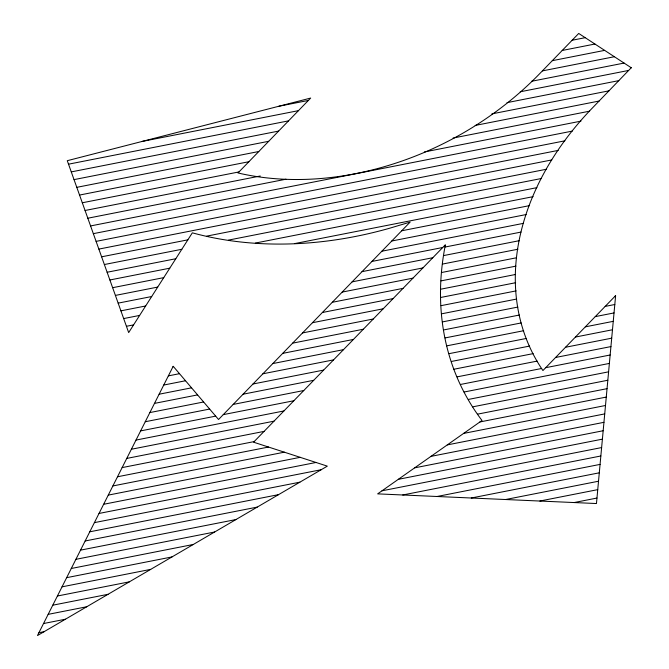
<?xml version="1.0" encoding="UTF-8"?>
<svg xmlns="http://www.w3.org/2000/svg" width="669" height="669" viewBox="0 0 669 669"><rect width="100%" height="100%" fill="white"/><g stroke="black" fill="none" stroke-linecap="round" stroke-linejoin="round"><path stroke-width="1" d="M631.519 67.452L592.483 107.893A273.429 206.361 -28.9 0 0 542.927 370.542L615.622 295.639L596.464 503.54L377.634 493.873L482.006 420.492A352.295 265.886 -28.9 0 1 445.378 244.779L253.576 442.192L327.317 466.142L37.481 635.55L173.196 366.286L218.546 419.496L410.122 222.1L389.341 228.321A352.312 265.894 -28.9 0 1 192.338 232.82L128.674 332.577L67.276 160.694L310.667 98.067L237.972 172.97A273.437 206.37 -28.9 0 0 539.682 73.682L578.727 33.45L631.369 67.828M572.129 40.249L585.199 37.681M278.898 106.237L308.367 100.442M562.211 50.468L594.925 44.029M142.263 141.402L298.449 110.653M552.301 60.678L604.642 50.376M68.522 164.181L288.54 120.863M542.392 70.897L614.368 56.723M71.282 171.9L278.63 131.082M531.504 81.3L624.085 63.07M74.042 179.618L268.712 141.293M520.248 91.778L628.643 70.437M76.793 187.337L258.803 151.512M506.993 102.65L618.817 80.631M79.552 195.055L248.885 161.722M491.857 113.889L608.991 90.833M82.312 202.774L238.975 171.933M475.149 125.446L599.14 101.036M85.063 210.492L260.274 176.006M453.064 138.057L589.632 111.171M87.823 218.219L285.981 179.208M424.33 151.972L580.951 121.139M90.583 225.938L572.279 131.107M93.342 233.657L564.92 140.816M96.093 241.375L558.189 150.408M98.853 249.094L551.791 159.933M101.613 256.812L187.864 239.837M206.838 236.098L546.581 169.215M104.372 264.531L181.826 249.286M228.539 240.087L541.38 178.506M107.124 272.25L175.796 258.736M255.349 243.073L536.906 187.646M109.883 279.977L169.767 268.185M294.628 243.6L533.118 196.653M112.643 287.695L163.738 277.635M401.684 230.788L529.321 205.667M115.403 295.414L157.708 287.085M391.766 241.007L526.152 214.548M118.154 303.132L151.679 296.534M381.857 251.218L523.584 223.321M120.913 310.851L145.65 305.984M371.947 261.437L442.736 247.497M445.069 247.037L521.026 232.084M123.673 318.569L139.62 315.433M362.029 271.647L432.81 257.716M443.915 255.525L519.395 240.664M126.433 326.288L133.591 324.883M352.12 281.858L422.883 267.935M442.761 264.012L517.948 249.219M342.21 292.077L412.957 278.145M441.607 272.509L516.501 257.766M332.292 302.288L403.031 288.364M441.005 280.888L515.924 266.137M322.383 312.498L393.104 298.583M440.787 289.192L515.456 274.491M312.473 322.717L383.178 308.794M440.57 297.496L515.632 282.719M302.555 332.928L373.252 319.013M441.13 305.649L516.142 290.881M172.987 366.696L173.472 366.604M292.646 343.147L363.326 329.232M441.808 313.778L516.644 299.043M168.362 375.869L179.501 373.678M282.736 353.357L353.399 339.442M442.477 321.906L517.881 307.063M163.738 385.043L185.53 380.753M272.818 363.568L343.473 349.661M443.555 329.959L519.437 315.024M615.087 296.191L615.58 296.091M159.122 394.217L191.56 387.828M262.909 373.787L333.547 359.88M445.094 337.92L521.168 322.943M605.177 306.402L614.811 304.512M154.497 403.39L197.589 394.902M252.999 383.998L323.62 370.099M446.649 345.873L523.668 330.712M595.259 316.621L614.033 312.925M149.873 412.564L203.619 401.985M243.081 394.208L313.694 380.31M449.041 353.667L526.177 338.481M585.35 326.832L613.256 321.337M145.248 421.738L209.648 409.06M233.172 404.427L303.768 390.529M451.424 361.461L529.622 346.065M575.44 337.051L612.478 329.758M140.624 430.903L215.677 416.135M223.254 414.638L293.842 400.748M453.825 369.255L533.143 353.633M565.522 347.261L611.709 338.171M135.999 440.077L283.915 410.958M457.153 376.856L537.148 361.109M555.613 357.472L610.931 346.584M131.383 449.25L273.989 421.177M460.481 384.466L541.664 368.485M545.703 367.691L610.153 354.996M126.759 458.424L264.063 431.396M464.094 392.017L609.375 363.418M122.134 467.598L254.136 441.607M468.367 399.435L608.606 371.83M117.51 476.771L268.52 447.043M472.632 406.861L607.828 380.243M112.885 485.945L284.358 452.185M477.557 414.153L607.051 388.664M108.269 495.11L300.197 457.328M479.932 421.947L606.273 397.077M103.645 504.284L316.036 462.471M463.609 433.42L605.504 405.489M99.02 513.457L321.187 469.722M447.293 444.902L604.726 413.902M94.396 522.631L299.871 482.182M430.97 456.375L603.948 422.323M89.771 531.805L278.555 494.642M414.646 467.848L603.17 430.736M85.147 540.978L257.247 507.102M398.323 479.322L602.401 439.148M80.531 550.152L235.931 519.554M381.999 490.803L601.623 447.569M75.906 559.326L214.615 532.014M402.738 494.985L600.846 455.982M71.282 568.491L193.299 544.474M437.016 496.498L600.068 464.395M66.657 577.665L171.992 556.934M471.294 498.012L599.29 472.816M62.033 586.838L150.676 569.386M505.572 499.526L598.521 481.228M57.409 596.012L129.36 581.846M539.85 501.039L597.743 489.641M52.792 605.186L108.043 594.306M574.127 502.553L596.965 498.054M48.168 614.359L86.727 606.766M43.544 623.533L65.42 619.226M38.919 632.698L44.104 631.678"/></g></svg>
